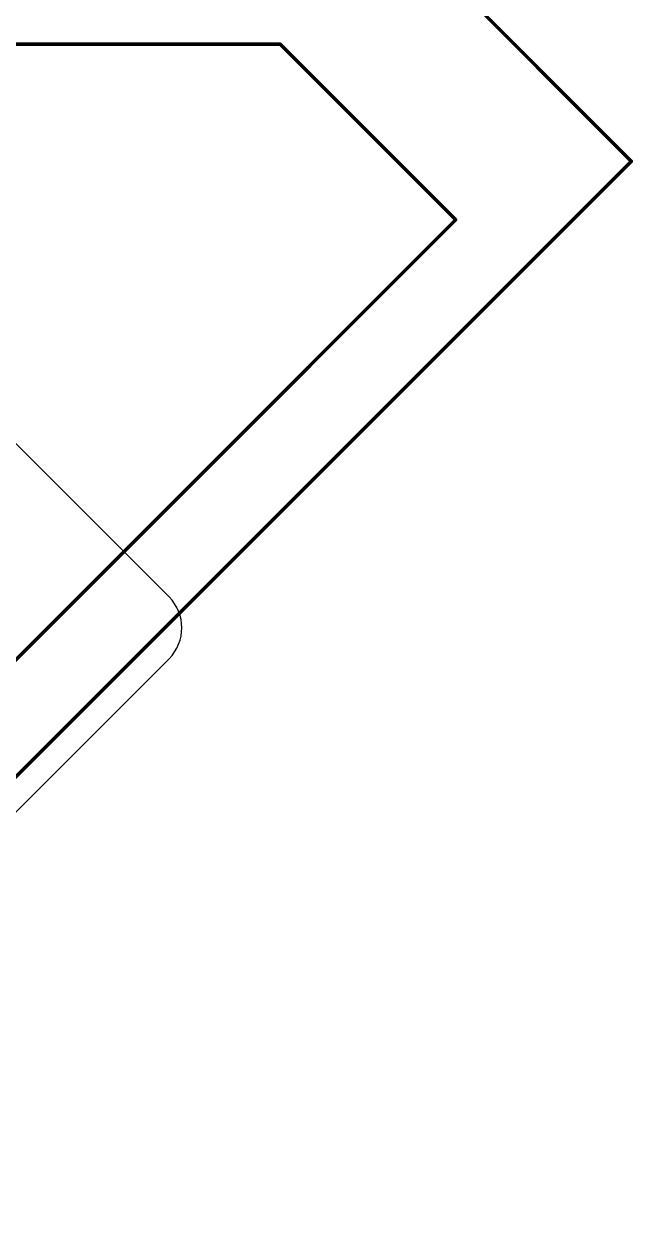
# Model space of a CAD drawing. Extents: x -76 to 580, y -41 to 95.
# Drawn here: x 535.8 to 580, y -41.1 to 45.3 of the extents above; entities that cross this region are included whole.
import ezdxf

# ---------------------------------------------------------------- set-up
doc = ezdxf.new("R2010")
doc.units = 0
for name, color, linetype in [('1', 22, 'CONTINUOUS'), ('16', 175, 'CONTINUOUS'), ('57', 253, 'CONTINUOUS')]:
    doc.layers.add(name, color=color, linetype=linetype)

msp = doc.modelspace()

# ---------------------------------------------------------------- linework, layer by layer
at = {"layer": '1', "const_width": 0.254}
for points in [[(554.3717, 43.8406), (-56.5685, 43.8406)], [(567.0996, 31.1127), (554.3717, 43.8406)], [(507.7027, -28.2843), (567.0996, 31.1127)]]:
    msp.add_lwpolyline(points, dxfattribs=at)
at = {"layer": '1', "const_width": 0.127}
for points in [[(554.4166, 43.8855, 1), (554.3268, 43.7957)], [(554.3717, 43.7771, 1), (554.3717, 43.9041)], [(567.1445, 31.0678, 1), (567.0547, 31.1576)], [(567.0547, 31.0678, 1), (567.1445, 31.1576)]]:
    msp.add_lwpolyline(points, format="xyb", dxfattribs=at)
at = {"layer": '16', "const_width": 0.254}
for points in [[(579.8276, 35.3553), (560.0286, 55.1543)], [(503.46, -41.0122), (579.8276, 35.3553)]]:
    msp.add_lwpolyline(points, dxfattribs=at)
at = {"layer": '16', "const_width": 0.127}
for points in [[(579.8725, 35.3104, 1), (579.7827, 35.4002)], [(579.7827, 35.3104, 1), (579.8725, 35.4002)]]:
    msp.add_lwpolyline(points, format="xyb", dxfattribs=at)
at = {"layer": '57'}
for p, q in [((546.3284, 3.8007), (523.259, 26.8701)), ((546.3284, -0.6894), (515.4632, -31.5546))]:
    msp.add_line(p, q, dxfattribs=at)
msp.add_arc((544.0833, 1.5556), 3.175, 315, 45, dxfattribs=at)

doc.saveas('drawing.dxf')
